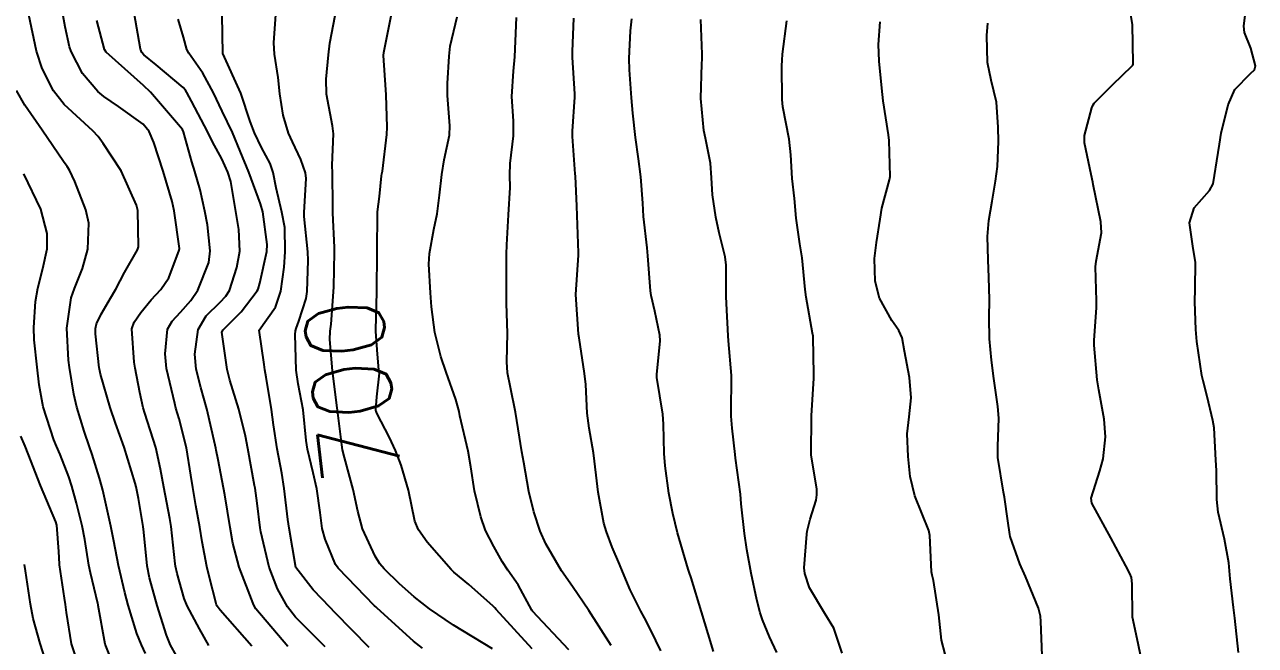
# Model space of a CAD drawing. Header units: metres. Extents: x 292545 to 299085, y 7450245 to 7463078.
# Drawn here: x 296590.5 to 296652.8, y 7454662.4 to 7454693.9 of the extents above; entities that cross this region are included whole.
import ezdxf
from ezdxf.enums import TextEntityAlignment as Align

# ---------------------------------------------------------------- set-up
doc = ezdxf.new("R2010")
doc.units = ezdxf.units.M
for name, color, linetype in [('Cotas', 45, 'Continuous'), ('Curvas de Nivel 1m', 11, 'Continuous'), ('Curvas de Nivel 5m', 15, 'Continuous')]:
    doc.layers.add(name, color=color, linetype=linetype)
doc.styles.add('Style-STANDARD', font='STANDARD.shx')

msp = doc.modelspace()

# ---------------------------------------------------------------- linework, layer by layer
at = {"layer": 'Curvas de Nivel 1m', "flags": 128}
for points, elevation in [([(296651.926, 7454662.062), (296651.747, 7454663.805), (296651.672, 7454664.344), (296651.509, 7454665.807), (296651.436, 7454666.613), (296651.223, 7454667.81), (296650.909, 7454669.171), (296650.838, 7454669.814), (296650.814, 7454671.296), (296650.789, 7454671.815), (296650.695, 7454673.441), (296650.632, 7454673.817), (296650.341, 7454675.028), (296650.148, 7454675.822), (296650.082, 7454676.097), (296649.824, 7454677.825), (296649.777, 7454678.428), (296649.721, 7454679.827), (296649.744, 7454680.485), (296649.751, 7454681.827), (296649.615, 7454682.644), (296649.454, 7454683.83), (296649.689, 7454684.59), (296650.459, 7454685.473), (296650.65, 7454685.817), (296650.909, 7454687.391), (296650.963, 7454687.813), (296651.054, 7454688.367), (296651.41, 7454689.807), (296651.746, 7454690.58), (296652.537, 7454691.39), (296652.74, 7454691.588), (296652.786, 7454691.788), (296652.552, 7454692.675), (296652.242, 7454693.477), (296652.202, 7454693.795), (296652.415, 7454695.626)], 711), ([(296599.821, 7454662.415), (296599.349, 7454663.27), (296598.727, 7454664.432), (296598.583, 7454664.801), (296598.229, 7454666.075), (296598.139, 7454666.441), (296598.121, 7454666.554), (296597.917, 7454668.443), (296597.854, 7454668.849), (296597.549, 7454670.447), (296597.386, 7454671.355), (296597.151, 7454672.452), (296596.596, 7454674.191), (296596.511, 7454674.458), (296596.341, 7454675.246), (296596.093, 7454676.463), (296596.043, 7454676.776), (296595.934, 7454678.464), (296596.041, 7454678.8), (296596.385, 7454679.296), (296596.913, 7454679.937), (296597.403, 7454680.45), (296597.81, 7454681.045), (296598.329, 7454682.441), (296598.337, 7454682.528), (296598.079, 7454684.444), (296597.978, 7454684.916), (296597.521, 7454686.45), (296597.046, 7454687.895), (296596.805, 7454688.457), (296596.498, 7454688.825), (296595.26, 7454689.724), (296594.519, 7454690.232), (296594.213, 7454690.485), (296593.435, 7454691.4), (296592.853, 7454692.505), (296592.782, 7454692.743), (296592.555, 7454693.761), (296592.414, 7454694.511)], 694), ([(296598.178, 7454661.938), (296597.881, 7454662.443), (296597.682, 7454662.954), (296597.218, 7454664.45), (296596.831, 7454665.85), (296596.71, 7454666.455), (296596.537, 7454668.17), (296596.503, 7454668.457), (296596.274, 7454669.864), (296596.153, 7454670.461), (296596.104, 7454670.642), (296595.538, 7454672.468), (296595.109, 7454673.685), (296594.835, 7454674.475), (296594.35, 7454676.167), (296594.288, 7454676.417), (296594.277, 7454676.481), (296594.095, 7454678.209), (296594.087, 7454678.484), (296594.137, 7454678.724), (296594.384, 7454679.215), (296594.856, 7454680.016), (296595.118, 7454680.473), (296595.566, 7454681.314), (296596.219, 7454682.462), (296596.265, 7454682.622), (296596.23, 7454684.462), (296596.174, 7454684.736), (296595.387, 7454686.471), (296594.487, 7454687.854), (296594.22, 7454688.213), (296593.959, 7454688.488), (296592.513, 7454689.821), (296591.965, 7454690.516), (296591.401, 7454691.654), (296591.103, 7454692.524), (296590.713, 7454694.377)], 693), ([(296603.831, 7454662.374), (296602.211, 7454664.285), (296602.136, 7454664.391), (296602.064, 7454664.542), (296601.355, 7454666.399), (296601.046, 7454667.601), (296600.904, 7454668.403), (296600.637, 7454670.047), (296600.574, 7454670.407), (296600.297, 7454671.828), (296600.204, 7454672.313), (296600.184, 7454672.412), (296600.152, 7454672.565), (296599.729, 7454674.419), (296599.416, 7454675.497), (296599.185, 7454676.428), (296599.117, 7454677.185), (296599.293, 7454678.426), (296599.686, 7454679.118), (296600.394, 7454679.823), (296600.695, 7454680.111), (296600.872, 7454680.405), (296601.247, 7454681.57), (296601.401, 7454682.4), (296601.338, 7454683.497), (296601.193, 7454684.402), (296600.94, 7454685.932), (296600.795, 7454686.407), (296600.48, 7454687.069), (296600.008, 7454687.937), (296599.769, 7454688.421), (296598.95, 7454690), (296598.714, 7454690.437), (296598.644, 7454690.558), (296598.525, 7454690.695), (296597.159, 7454691.831), (296596.542, 7454692.351), (296596.444, 7454692.461), (296596.372, 7454692.634), (296596.049, 7454694.465)], 696), ([(296605.706, 7454662.347), (296604.205, 7454663.852), (296603.8, 7454664.374), (296603.302, 7454665.3), (296602.883, 7454666.383), (296602.462, 7454668.176), (296602.431, 7454668.388), (296602.271, 7454669.629), (296602.168, 7454670.391), (296602.145, 7454670.53), (296601.799, 7454672.395), (296601.68, 7454673.029), (296601.351, 7454674.4), (296600.891, 7454675.861), (296600.755, 7454676.406), (296600.488, 7454678.292), (296600.545, 7454678.408), (296601.465, 7454679.321), (296602.276, 7454680.391), (296602.318, 7454680.477), (296602.407, 7454680.778), (296602.767, 7454682.385), (296602.78, 7454682.738), (296602.555, 7454684.388), (296602.449, 7454684.794), (296601.843, 7454686.396), (296601.415, 7454687.469), (296601.022, 7454688.405), (296600.509, 7454689.497), (296600.063, 7454690.417), (296599.521, 7454691.413), (296598.811, 7454692.436), (296598.722, 7454692.614), (296598.551, 7454693.233), (296598.276, 7454694.15)], 697), ([(296607.936, 7454662.322), (296606.209, 7454664.094), (296605.96, 7454664.344), (296605.11, 7454665.245), (296604.233, 7454666.37), (296603.886, 7454668.374), (296603.824, 7454668.81), (296603.636, 7454670.376), (296603.516, 7454671.153), (296603.291, 7454672.38), (296603.102, 7454673.601), (296602.997, 7454674.383), (296602.723, 7454676.011), (296602.666, 7454676.387), (296602.629, 7454676.659), (296602.373, 7454678.39), (296603.207, 7454679.561), (296603.477, 7454680.374), (296603.634, 7454681.591), (296603.696, 7454682.371), (296603.666, 7454683.602), (296603.526, 7454684.374), (296603.232, 7454685.608), (296603.091, 7454686.381), (296602.929, 7454686.835), (296602.486, 7454687.648), (296602.144, 7454688.393), (296601.927, 7454688.971), (296601.441, 7454690.401), (296600.543, 7454692.41), (296600.502, 7454694.351)], 698), ([(296610.632, 7454662.293), (296610.188, 7454662.644), (296608.337, 7454664.318), (296608.272, 7454664.378), (296608.214, 7454664.435), (296606.364, 7454666.339), (296606.235, 7454666.528), (296605.709, 7454667.809), (296605.565, 7454668.35), (296605.457, 7454669.16), (296605.292, 7454670.355), (296605.104, 7454671.171), (296604.819, 7454672.362), (296604.756, 7454672.812), (296604.594, 7454674.366), (296604.343, 7454675.68), (296604.244, 7454676.371), (296604.188, 7454678.18), (296604.207, 7454678.362), (296604.248, 7454678.489), (296604.38, 7454678.852), (296604.748, 7454680.006), (296604.801, 7454680.356), (296604.851, 7454681.923), (296604.839, 7454682.356), (296604.65, 7454684.148), (296604.643, 7454684.358), (296604.751, 7454686.075), (296604.721, 7454686.358), (296604.48, 7454687.049), (296604.058, 7454687.936), (296603.86, 7454688.369), (296603.59, 7454689.29), (296603.428, 7454690.376), (296603.343, 7454691.19), (296603.156, 7454692.381), (296603.115, 7454692.948), (296603.219, 7454694.38)], 699), ([(296616.184, 7454662.26), (296614.363, 7454664.248), (296614.294, 7454664.329), (296614.215, 7454664.421), (296612.982, 7454665.506), (296612.232, 7454666.14), (296612.09, 7454666.271), (296610.876, 7454667.654), (296610.429, 7454668.288), (296610.259, 7454668.717), (296609.924, 7454670.295), (296609.557, 7454671.563), (296609.275, 7454672.305), (296608.962, 7454672.963), (296608.322, 7454674.193), (296608.289, 7454674.287), (296608.285, 7454674.32), (296608.281, 7454674.363), (296608.333, 7454675.012), (296608.456, 7454676.214), (296608.442, 7454676.319), (296608.43, 7454676.395), (296608.362, 7454677.179), (296608.28, 7454678.321), (296608.278, 7454678.417), (296608.331, 7454680.321), (296608.334, 7454680.39), (296608.348, 7454682.321), (296608.35, 7454682.394), (296608.369, 7454684.321), (296608.37, 7454684.394), (296608.456, 7454685.16), (296608.573, 7454686.217), (296608.588, 7454686.318), (296608.608, 7454686.452), (296608.839, 7454688.315), (296608.858, 7454688.676), (296608.796, 7454690.316), (296608.782, 7454690.573), (296608.669, 7454692.318), (296608.68, 7454692.454), (296609.052, 7454694.313)], 701), ([(296618.044, 7454662.201), (296616.212, 7454664.165), (296616.172, 7454664.221), (296615.487, 7454665.492), (296614.965, 7454666.239), (296614.671, 7454666.677), (296614.245, 7454667.431), (296613.824, 7454668.254), (296613.585, 7454668.935), (296613.274, 7454670.26), (296613.091, 7454671.466), (296612.957, 7454672.263), (296612.537, 7454674.051), (296612.487, 7454674.268), (296612.332, 7454674.878), (296611.843, 7454676.275), (296611.57, 7454677.069), (296611.268, 7454678.281), (296611.099, 7454679.576), (296611.046, 7454680.284), (296610.964, 7454681.738), (296610.986, 7454682.284), (296611.215, 7454683.502), (296611.377, 7454684.281), (296611.508, 7454685.228), (296611.614, 7454686.279), (296611.74, 7454687.018), (296611.999, 7454688.275), (296612.021, 7454688.752), (296611.911, 7454690.276), (296611.909, 7454690.889), (296611.983, 7454692.276), (296612.041, 7454692.783), (296612.39, 7454694.272)], 702), ([(296620.185, 7454662.416), (296619.057, 7454664.192), (296618.225, 7454665.413), (296617.68, 7454666.206), (296616.882, 7454667.578), (296616.59, 7454668.217), (296616.268, 7454669.194), (296616.022, 7454670.224), (296615.761, 7454671.691), (296615.665, 7454672.23), (296615.482, 7454673.4), (296615.353, 7454674.235), (296615.085, 7454675.495), (296614.941, 7454676.241), (296614.913, 7454676.796), (296614.939, 7454678.242), (296614.894, 7454679.744), (296614.884, 7454680.243), (296614.898, 7454680.733), (296614.892, 7454682.243), (296614.902, 7454682.718), (296614.999, 7454684.242), (296615.075, 7454685.63), (296615.057, 7454686.241), (296615.075, 7454686.837), (296615.246, 7454688.239), (296615.246, 7454688.985), (296615.152, 7454690.24), (296615.252, 7454691.519), (296615.318, 7454692.238), (296615.349, 7454693.036), (296615.392, 7454694.232)], 703), ([(296622.692, 7454662.145), (296622.193, 7454663.193), (296621.867, 7454663.822), (296621.681, 7454664.158), (296621.143, 7454665.242), (296620.761, 7454666.172), (296620.612, 7454666.55), (296620.245, 7454667.399), (296619.944, 7454668.183), (296619.822, 7454668.622), (296619.534, 7454670.187), (296619.427, 7454671.053), (296619.3, 7454672.19), (296619.074, 7454673.434), (296618.974, 7454674.193), (296618.899, 7454675.64), (296618.843, 7454676.195), (296618.559, 7454678.01), (296618.538, 7454678.198), (296618.403, 7454680.2), (296618.539, 7454682.198), (296618.542, 7454682.316), (296618.473, 7454684.2), (296618.45, 7454684.681), (296618.376, 7454686.201), (296618.367, 7454686.308), (296618.227, 7454688.203), (296618.229, 7454688.469), (296618.348, 7454690.202), (296618.345, 7454690.373), (296618.234, 7454692.203), (296618.234, 7454692.515), (296618.296, 7454694.203)], 704), ([(296628.57, 7454662.076), (296628.191, 7454662.868), (296627.842, 7454663.728), (296627.73, 7454664.085), (296627.561, 7454664.738), (296627.265, 7454666.09), (296627.056, 7454667.281), (296626.936, 7454668.093), (296626.767, 7454669.604), (296626.726, 7454670.096), (296626.485, 7454671.914), (296626.458, 7454672.098), (296626.316, 7454673.427), (296626.255, 7454674.034), (296626.254, 7454674.101), (296626.257, 7454674.168), (296626.271, 7454676.101), (296626.13, 7454677.863), (296626.114, 7454678.104), (296626.027, 7454679.743), (296626.014, 7454680.106), (296625.999, 7454681.687), (296625.959, 7454682.107), (296625.656, 7454683.333), (296625.48, 7454684.114), (296625.321, 7454685.256), (296625.268, 7454686.118), (296625.211, 7454686.85), (296624.956, 7454688.123), (296624.876, 7454688.503), (296624.716, 7454690.127), (296624.781, 7454691.884), (296624.793, 7454692.126), (296624.788, 7454692.369), (296624.732, 7454694.127)], 706), ([(296631.881, 7454662.035), (296631.45, 7454663.296), (296630.997, 7454664.048), (296630.222, 7454665.34), (296629.985, 7454666.062), (296629.949, 7454666.35), (296630.084, 7454668.062), (296630.109, 7454668.208), (296630.264, 7454668.816), (296630.553, 7454669.782), (296630.599, 7454670.055), (296630.591, 7454670.36), (296630.303, 7454672.06), (296630.323, 7454674.06), (296630.439, 7454675.971), (296630.44, 7454676.059), (296630.439, 7454676.144), (296630.409, 7454678.059), (296630.406, 7454678.092), (296630.375, 7454678.248), (296630.048, 7454680.063), (296630.006, 7454680.456), (296629.85, 7454682.066), (296629.732, 7454682.765), (296629.551, 7454684.069), (296629.461, 7454685.067), (296629.352, 7454686.071), (296629.273, 7454687.284), (296629.186, 7454688.073), (296628.879, 7454689.707), (296628.838, 7454690.077), (296628.829, 7454691.787), (296628.833, 7454692.077), (296628.855, 7454692.385), (296629.076, 7454694.072)], 707), ([(296637.094, 7454661.976), (296636.906, 7454662.696), (296636.775, 7454663.981), (296636.497, 7454665.718), (296636.426, 7454665.987), (296636.399, 7454666.152), (296636.311, 7454667.989), (296636.257, 7454668.24), (296635.546, 7454669.997), (296635.31, 7454670.983), (296635.209, 7454672.001), (296635.172, 7454673.143), (296635.265, 7454674.001), (296635.372, 7454674.965), (296635.281, 7454676.001), (296635.033, 7454677.337), (296634.909, 7454678.005), (296634.749, 7454678.377), (296634.382, 7454678.879), (296633.762, 7454680.016), (296633.548, 7454680.877), (296633.508, 7454682.019), (296633.606, 7454682.844), (296633.799, 7454684.016), (296633.891, 7454684.576), (296634.275, 7454686.012), (296634.302, 7454686.185), (296634.252, 7454688.012), (296634.221, 7454688.287), (296633.951, 7454690.016), (296633.885, 7454690.654), (296633.747, 7454692.018), (296633.708, 7454692.861), (296633.799, 7454694.018)], 708), ([(296641.994, 7454661.922), (296641.925, 7454663.639), (296641.908, 7454663.914), (296641.808, 7454664.317), (296641.156, 7454665.926), (296640.863, 7454666.555), (296640.376, 7454667.938), (296640.358, 7454668.043), (296640.265, 7454668.736), (296640.083, 7454669.942), (296640.037, 7454670.191), (296639.759, 7454671.945), (296639.752, 7454672.502), (296639.802, 7454673.945), (296639.753, 7454674.525), (296639.549, 7454675.948), (296639.441, 7454676.87), (296639.34, 7454677.95), (296639.308, 7454679.026), (296639.324, 7454679.951), (296639.303, 7454681.057), (296639.265, 7454681.952), (296639.238, 7454683.149), (296639.305, 7454683.951), (296639.471, 7454684.937), (296639.643, 7454685.948), (296639.743, 7454686.685), (296639.786, 7454687.947), (296639.769, 7454688.679), (296639.684, 7454689.948), (296639.419, 7454691.062), (296639.223, 7454691.953), (296639.194, 7454693.316), (296639.239, 7454693.953)], 709), ([(296596.621, 7454662.013), (296596.413, 7454662.458), (296596.192, 7454663.032), (296595.751, 7454664.465), (296595.575, 7454665.11), (296595.248, 7454666.47), (296595.013, 7454667.704), (296594.876, 7454668.474), (296594.464, 7454670.294), (296594.415, 7454670.479), (296594.287, 7454670.907), (296593.915, 7454672.102), (296593.789, 7454672.488), (296593.522, 7454673.285), (296593.15, 7454674.498), (296592.992, 7454675.153), (296592.769, 7454676.504), (296592.722, 7454676.869), (296592.645, 7454678.506), (296592.861, 7454680.038), (296593.021, 7454680.501), (296593.442, 7454681.523), (296593.697, 7454682.491), (296593.755, 7454683.809), (296593.611, 7454684.492), (296593.038, 7454685.928), (296592.77, 7454686.506), (296592.657, 7454686.689), (296592.477, 7454686.941), (296591.401, 7454688.521), (296590.512, 7454689.791), (296590.097, 7454690.534)], 692), ([(296595.033, 7454661.338), (296594.573, 7454662.484), (296594.235, 7454664.457), (296594.228, 7454664.48), (296594.214, 7454664.549), (296593.842, 7454666.099), (296593.759, 7454666.487), (296593.548, 7454667.793), (296593.42, 7454668.493), (296593.126, 7454669.641), (296592.892, 7454670.501), (296592.748, 7454670.963), (296592.299, 7454672.097), (296592.121, 7454672.512), (296591.985, 7454672.836), (296591.439, 7454674.519), (296591.244, 7454675.621), (296591.142, 7454676.522), (296590.991, 7454677.899), (296590.968, 7454678.524), (296591.063, 7454679.853), (296591.177, 7454680.522), (296591.421, 7454681.512), (296591.643, 7454682.518), (296591.65, 7454683.299), (296591.333, 7454684.521), (296590.47, 7454686.308)], 691), ([(296591.838, 7454660.842), (296591.293, 7454662.519), (296590.939, 7454663.785), (296590.8, 7454664.524), (296590.555, 7454666.202), (296590.496, 7454666.527)], 689)]:
    msp.add_lwpolyline(points, dxfattribs=dict(at, elevation=elevation))
at = {"layer": 'Curvas de Nivel 5m', "flags": 128}
for points, elevation in [([(296646.993, 7454661.858), (296646.859, 7454662.53), (296646.571, 7454663.864), (296646.548, 7454665.545), (296646.513, 7454665.866), (296646.439, 7454666.071), (296646.239, 7454666.454), (296645.464, 7454667.878), (296644.518, 7454669.64), (296644.47, 7454669.888), (296644.912, 7454671.266), (296645.08, 7454671.882), (296645.206, 7454672.989), (296645.142, 7454673.882), (296644.862, 7454675.368), (296644.785, 7454675.886), (296644.624, 7454677.634), (296644.625, 7454677.887), (296644.75, 7454679.526), (296644.754, 7454679.886), (296644.695, 7454681.611), (296644.723, 7454681.887), (296644.994, 7454683.328), (296644.972, 7454683.885), (296644.583, 7454685.777), (296644.557, 7454685.889), (296644.477, 7454686.276), (296644.144, 7454687.893), (296644.131, 7454688.259), (296644.511, 7454689.651), (296644.585, 7454689.817), (296644.636, 7454689.889), (296645.569, 7454690.838), (296646.541, 7454691.775), (296646.584, 7454691.828), (296646.594, 7454691.869), (296646.599, 7454691.925), (296646.563, 7454693.86), (296646.29, 7454695.575)], 710), ([(296601.995, 7454662.392), (296600.401, 7454664.217), (296600.246, 7454664.41), (296600.214, 7454664.477), (296599.821, 7454666.009), (296599.723, 7454666.418), (296599.494, 7454667.67), (296599.37, 7454668.423), (296599.176, 7454669.52), (296599.01, 7454670.429), (296598.914, 7454671.055), (296598.689, 7454672.434), (296598.325, 7454673.902), (296598.161, 7454674.442), (296598.099, 7454674.679), (296597.693, 7454676.447), (296597.612, 7454677.196), (296597.739, 7454678.446), (296597.967, 7454678.856), (296598.386, 7454679.304), (296598.92, 7454679.907), (296599.276, 7454680.427), (296599.819, 7454681.821), (296599.891, 7454682.418), (296599.756, 7454683.74), (296599.627, 7454684.422), (296599.382, 7454685.503), (296599.122, 7454686.43), (296598.963, 7454686.918), (296598.546, 7454688.439), (296598.495, 7454688.553), (296596.867, 7454690.457), (296596.526, 7454690.792), (296594.633, 7454692.479), (296594.544, 7454692.614), (296594.158, 7454694.085)], 695), ([(296614.183, 7454662.25), (296612.201, 7454663.457), (296610.993, 7454664.282), (296610.219, 7454664.882), (296609.471, 7454665.547), (296608.697, 7454666.313), (296608.484, 7454666.565), (296608.239, 7454666.956), (296607.598, 7454668.327), (296607.368, 7454669.228), (296607.137, 7454670.331), (296606.696, 7454671.939), (296606.599, 7454672.337), (296606.558, 7454672.59), (296606.34, 7454674.34), (296606.325, 7454674.461), (296606.079, 7454676.344), (296605.944, 7454677.921), (296605.968, 7454678.344), (296606.015, 7454678.707), (296606.144, 7454680.343), (296606.154, 7454680.594), (296606.189, 7454682.342), (296606.188, 7454682.58), (296606.098, 7454684.343), (296606.101, 7454684.69), (296606.081, 7454686.344), (296606.064, 7454686.757), (296606.13, 7454688.344), (296606.092, 7454688.751), (296605.783, 7454690.347), (296605.761, 7454691.117), (296605.875, 7454692.347), (296605.953, 7454692.942), (296606.215, 7454694.343)], 700), ([(296625.373, 7454662.118), (296625.089, 7454663.014), (296624.765, 7454664.122), (296624.229, 7454665.846), (296624.137, 7454666.131), (296624.083, 7454666.283), (296623.536, 7454668.137), (296623.299, 7454669.108), (296623.107, 7454670.142), (296622.924, 7454671.517), (296622.872, 7454672.144), (296622.832, 7454673.631), (296622.796, 7454674.145), (296622.497, 7454676.002), (296622.492, 7454676.149), (296622.664, 7454677.853), (296622.645, 7454678.147), (296622.391, 7454679.357), (296622.212, 7454680.152), (296622.176, 7454680.382), (296622.048, 7454682.154), (296622.006, 7454682.575), (296621.819, 7454684.156), (296621.787, 7454684.823), (296621.69, 7454686.158), (296621.572, 7454687.07), (296621.418, 7454688.161), (296621.275, 7454689.392), (296621.223, 7454690.163), (296621.12, 7454691.579), (296621.091, 7454692.165), (296621.168, 7454693.553), (296621.228, 7454694.163)], 705), ([(296593.228, 7454661.444), (296592.871, 7454662.503), (296592.62, 7454664.093), (296592.573, 7454664.505), (296592.528, 7454664.817), (296592.278, 7454666.509), (296592.271, 7454666.547), (296592.24, 7454667.183), (296592.13, 7454668.511), (296592.08, 7454668.688), (296591.303, 7454670.52), (296590.691, 7454672.134), (296590.532, 7454672.528), (296590.31, 7454673.027)], 690)]:
    msp.add_lwpolyline(points, dxfattribs=dict(at, elevation=elevation))

# ---------------------------------------------------------------- texts
at = {"layer": 'Cotas', "style": 'Style-STANDARD'}
msp.add_text('700', height=4, rotation=96.67064, dxfattribs=at).set_placement((296607.076, 7454675.345, 700), align=Align.MIDDLE_CENTER)

doc.saveas('drawing.dxf')
